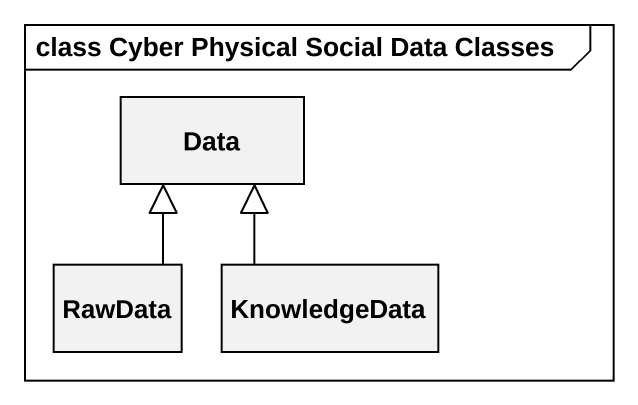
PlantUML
@startuml
mainframe class Cyber Physical Social Data Classes
hide circle
hide empty members
class Data
class RawData
class KnowledgeData
RawData -up-|> Data
KnowledgeData -up-|> Data
@enduml
